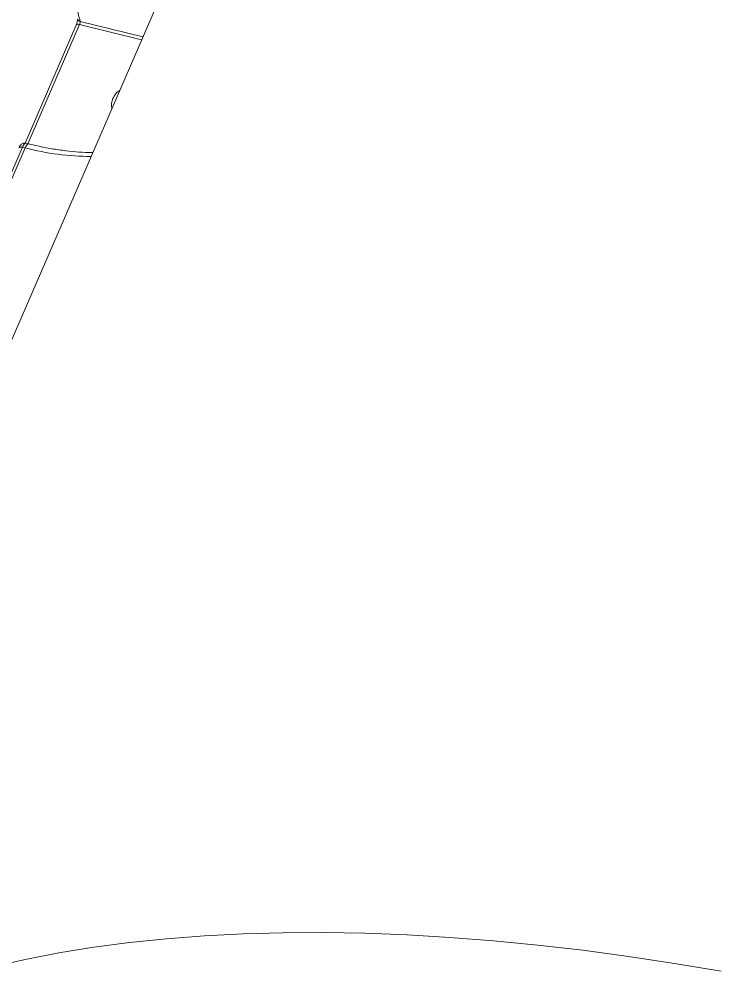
# Model space of a CAD drawing. Header units: millimetres. Extents: x -11024 to 8278, y -7837 to 5770.
# Drawn here: x 3770.1 to 3925.5, y 2123.2 to 2333.2 of the extents above; entities that cross this region are included whole.
import ezdxf

# ---------------------------------------------------------------- set-up
doc = ezdxf.new("R2010")
doc.units = ezdxf.units.MM
doc.layers.add('DIKOM_ОБЪЕКТ', color=7, linetype='Continuous')

msp = doc.modelspace()

# ---------------------------------------------------------------- linework, layer by layer
at = {"layer": 'DIKOM_ОБЪЕКТ', "color": 7, "linetype": 'Continuous', "lineweight": 15}
for p, q in [((3816.236, 2372.412), (3699.784, 2103.52)), ((3782.77, 2331.847), (3771.441, 2305.689)), ((3783.517, 2331.968), (3772.086, 2305.572)), ((3797.26, 2328.598), (3783.517, 2331.968)), ((3783.661, 2332.627), (3797.532, 2329.225)), ((3772.269, 2305.526), (3771.644, 2305.68)), ((3770.847, 2304.768), (3741.181, 2236.268)), ((3741.786, 2236.119), (3771.453, 2304.62)), ((3771.453, 2304.62), (3770.847, 2304.768))]:
    msp.add_line(p, q, dxfattribs=at)
at = {"layer": 'DIKOM_ОБЪЕКТ', "color": 7, "linetype": 'Continuous', "lineweight": 15, "flags": 128}
for points in [[(3783.517, 2331.968), (3783.345, 2332.001), (3783.185, 2332.015), (3783.045, 2332.007), (3782.927, 2331.979), (3782.838, 2331.932), (3782.779, 2331.866), (3782.77, 2331.847)], [(3770.847, 2304.768), (3770.675, 2304.802), (3770.516, 2304.815), (3770.375, 2304.808), (3770.258, 2304.78), (3770.168, 2304.733), (3770.11, 2304.668), (3770.099, 2304.648)], [(3771.453, 2304.62), (3771.599, 2304.922), (3771.752, 2305.172), (3771.907, 2305.362), (3772.058, 2305.484), (3772.198, 2305.532), (3772.269, 2305.526)], [(3764.242, 2123.285), (3771.471, 2124.917), (3778.945, 2126.354), (3786.656, 2127.594), (3794.598, 2128.637), (3802.763, 2129.481), (3811.144, 2130.125), (3819.733, 2130.57), (3828.521, 2130.814), (3837.501, 2130.858), (3846.664, 2130.701), (3856.002, 2130.343), (3865.506, 2129.785), (3875.168, 2129.028), (3884.977, 2128.071), (3894.926, 2126.917), (3905.004, 2125.565), (3915.203, 2124.018), (3925.513, 2122.276)]]:
    msp.add_lwpolyline(points, dxfattribs=at)
at = {"layer": 'DIKOM_ОБЪЕКТ', "color": 7, "linetype": 'Continuous', "lineweight": 15}
for centre, radius, start, end in [((3918.732, 2368.463), 139.744, 193.65317, 194.85876), ((3783.841, 2333.43), 0.823, 196.56282, 257.35668), ((3795.025, 2313.687), 4.543, 125.09469, 155.72989), ((3793.984, 2314.154), 3.402, 155.7005, 193.13232), ((3786.193, 2361.757), 59.009, 255.53414, 269.87655)]:
    msp.add_arc(centre, radius, start, end, dxfattribs=at)
for points, knots in [([(3783.05, 2333.204), (3783.05, 2333.204), (3783.047, 2333.215), (3783.055, 2333.176), (3783.057, 2333.091), (3783.049, 2332.913), (3783.013, 2332.653), (3782.94, 2332.328), (3782.85, 2332.037), (3782.79, 2331.9), (3782.769, 2331.854)], [0, 0, 0, 0, 0.005883, 0.0950047, 0.2005749, 0.3369444, 0.5007073, 0.6919141, 0.8977518, 1, 1, 1, 1]), ([(3783.661, 2332.627), (3783.663, 2332.595), (3783.666, 2332.531), (3783.646, 2332.385), (3783.609, 2332.225), (3783.563, 2332.079), (3783.53, 2331.999), (3783.517, 2331.968)], [0, 0, 0, 0, 0.215353, 0.4305514, 0.6453352, 0.8596287, 1, 1, 1, 1]), ([(3771.647, 2305.678), (3771.646, 2305.679), (3771.516, 2305.739), (3771.237, 2305.715), (3770.891, 2305.614), (3770.607, 2305.422), (3770.35, 2305.133), (3770.19, 2304.868), (3770.111, 2304.67), (3770.101, 2304.645)], [0, 0, 0, 0, 0.0016042, 0.2009917, 0.3622823, 0.5190237, 0.6988647, 0.9624461, 1, 1, 1, 1]), ([(3771.638, 2305.66), (3771.624, 2305.67), (3771.55, 2305.722), (3771.361, 2305.597), (3771.098, 2305.293), (3770.931, 2304.943), (3770.847, 2304.768)], [0, 0, 0, 0, 0.0719674, 0.3813572, 0.6907179, 1, 1, 1, 1]), ([(3786.443, 2303.62), (3786.354, 2303.619), (3785.38, 2303.611), (3783.404, 2303.706), (3780.467, 2303.979), (3777.389, 2304.434), (3774.641, 2304.964), (3772.915, 2305.373), (3772.269, 2305.526)], [0, 0, 0, 0, 0.0214263, 0.2333793, 0.4458939, 0.6589801, 0.8725467, 1, 1, 1, 1])]:
    msp.add_open_spline(points, degree=3, knots=knots, dxfattribs=at)

doc.saveas('drawing.dxf')
